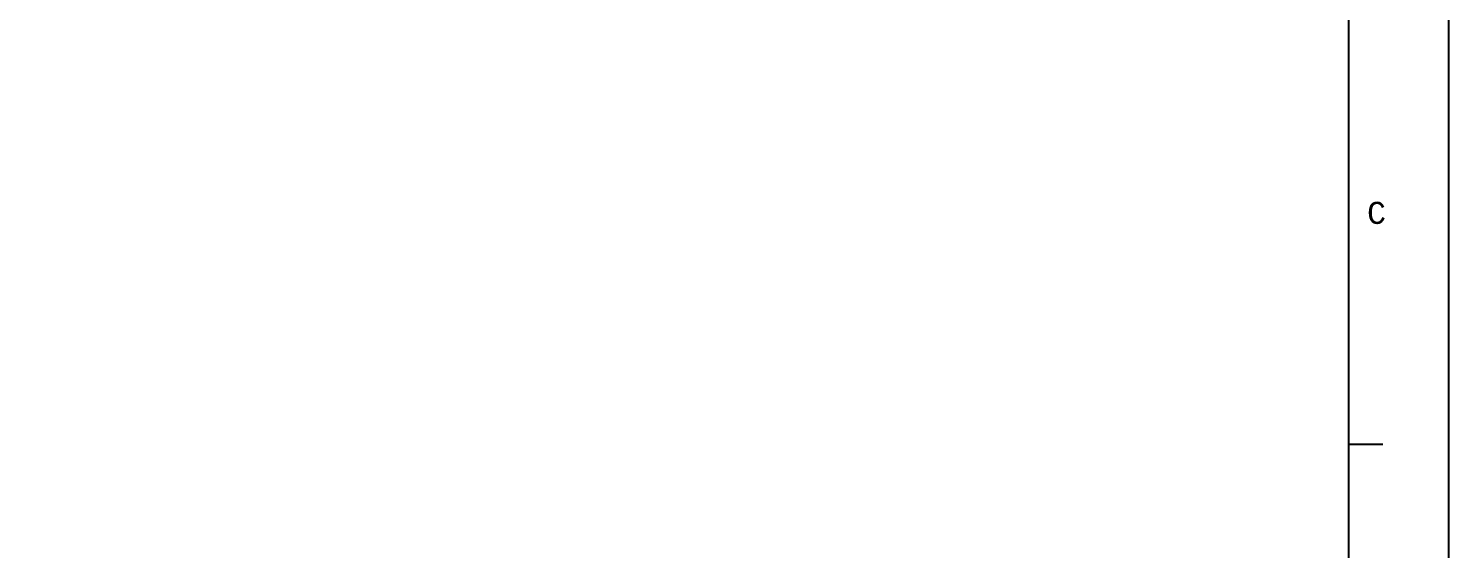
# Model space of a CAD drawing. Header units: feet. Extents: x 1 to 168002, y -59383 to 29717.
# Drawn here: x 27831 to 42001, y 9200 to 14398 of the extents above; entities that cross this region are included whole.
import ezdxf
from ezdxf.enums import TextEntityAlignment as Align

# ---------------------------------------------------------------- set-up
doc = ezdxf.new("R2010")
doc.units = ezdxf.units.FT
doc.header["$LTSCALE"] = 50
doc.header["$MEASUREMENT"] = 0
doc.linetypes.add('CONTINU', pattern=[0])
doc.layers.get('0').update_dxf_attribs({"linetype": 'CONTINUOUS'})
doc.layers.add('Border', color=7, linetype='CONTINUOUS', lineweight=0)
doc.styles.add('TB-1$0$MONOTXT', font='monotxt_.ttf')

# ---------------------------------------------------------------- blocks, each defined once
blk = doc.blocks.new('FORMAT')
at = {"layer": 'Border', "color": 0, "linetype": 'Continuous', "lineweight": 25}
for p, q in [((41000, 28700), (41000, 1000)), ((41343, 10233), (41000, 10233)), ((41343, 10233), (41000, 10233))]:
    blk.add_line(p, q, dxfattribs=at)
blk.add_lwpolyline([(0, 0), (0, 29700), (42000, 29700), (42000, 0)], close=True, dxfattribs=at)
at = {"layer": 'Border', "color": 0, "linetype": 'Continuous', "lineweight": 25, "style": 'TB-1$0$MONOTXT'}
blk.add_text('C', height=220, dxfattribs=at).set_placement((41186, 12542), align=Align.MIDDLE_LEFT)
blk = doc.blocks.new('TITLE')
at = {"xscale": 0.01, "yscale": 0.01, "zscale": 0.01}
blk.add_blockref('FORMAT', (0, 0), dxfattribs=at)

msp = doc.modelspace()

# ---------------------------------------------------------------- block references
at = {"color": 7, "linetype": 'CONTINU', "ltscale": 100, "xscale": 100, "yscale": 100, "zscale": 100}
msp.add_blockref('TITLE', (1.4, 16.7, 0.1), dxfattribs=at)

doc.saveas('drawing.dxf')
